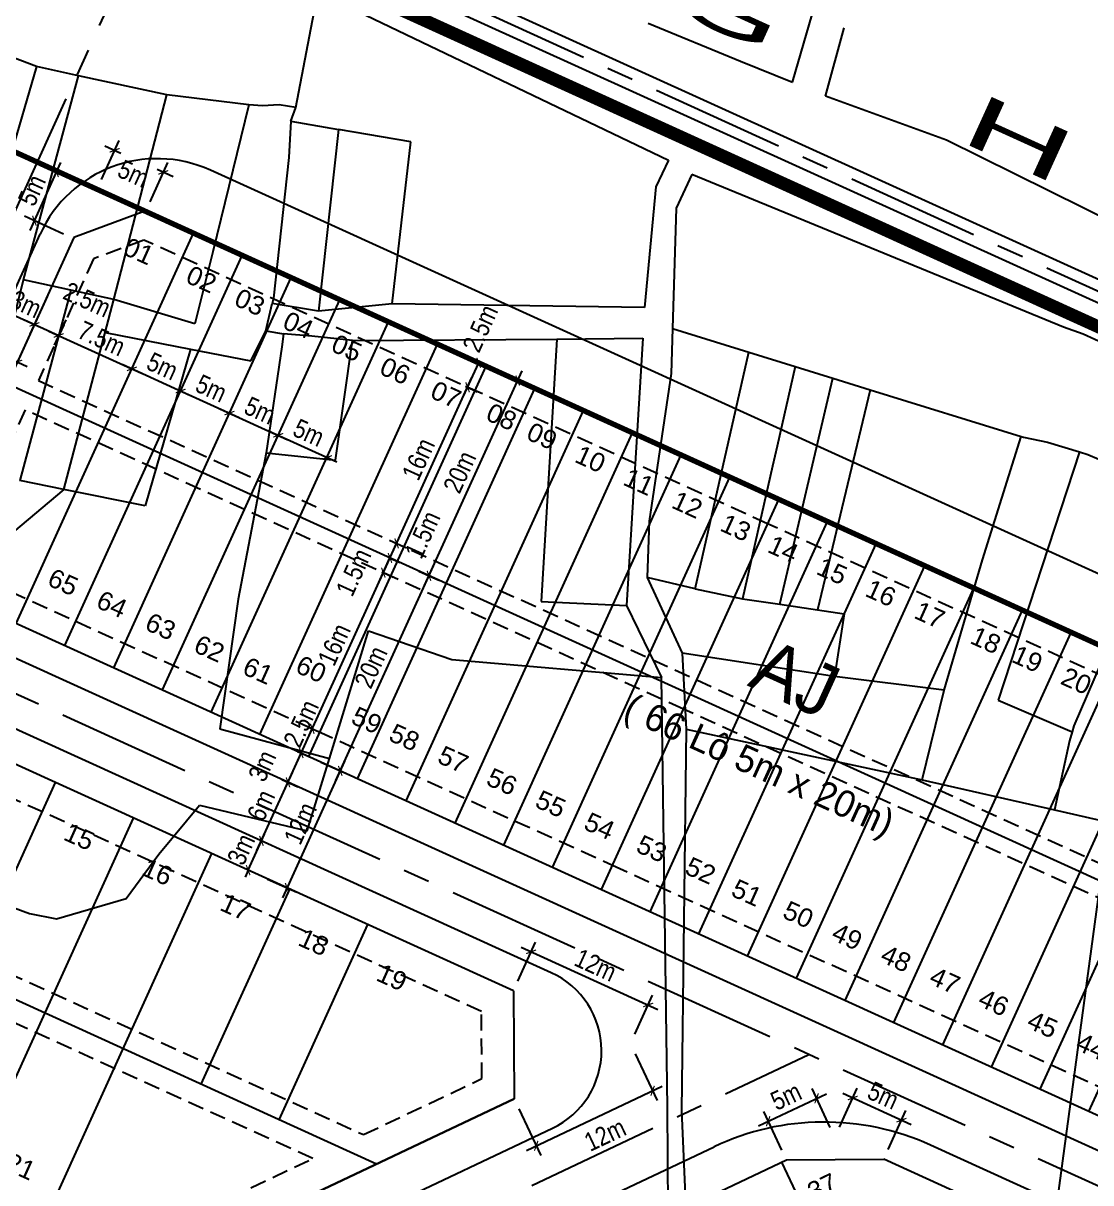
# Model space of a CAD drawing. Extents: x 597165 to 598689, y 1181586 to 1183364.
# Drawn here: x 597878.2 to 597977.8, y 1182947.3 to 1183055.5 of the extents above; entities that cross this region are included whole.
import ezdxf
from ezdxf.enums import TextEntityAlignment as Align

# ---------------------------------------------------------------- set-up
doc = ezdxf.new("R2010")
doc.units = 0
doc.header["$MEASUREMENT"] = 0
for name, pattern in [('CENTER', [2, 1.25, -0.25, 0.25, -0.25]), ('DASHED', [0.75, 0.5, -0.25]), ('LOGIOI', [4, 3, -1])]:
    doc.linetypes.add(name, pattern=pattern)
doc.layers.get('0').update_dxf_attribs({"linetype": 'CONTINUOUS'})
doc.layers.get('DEFPOINTS').update_dxf_attribs({"color": 8, "linetype": 'CONTINUOUS'})
for name, color, linetype in [('CGXD', 3, 'CONTINUOUS'), ('DIM-T', 7, 'CONTINUOUS'), ('DTEXT', 7, 'CONTINUOUS'), ('DTEXT-TENLO', 4, 'CONTINUOUS'), ('MOCRANH', 7, 'CONTINUOUS'), ('NEN-HT', 8, 'CONTINUOUS'), ('NET-LENGOAI', 4, 'CONTINUOUS'), ('NET-LETRONG', 5, 'CONTINUOUS'), ('NET-LO-GIOI-DIEN-GIOI', 7, 'CENTER'), ('NET-PLO', 2, 'CONTINUOUS'), ('NET-TIM', 2, 'CENTER'), ('RANH_QUY_HOACH', 7, 'LOGIOI'), ('RANHGIAODAT', 150, 'LOGIOI'), ('TEXT-SOLO', 7, 'CONTINUOUS')]:
    doc.layers.add(name, color=color, linetype=linetype)
doc.styles.add('AVO', font='VHELVEN.TTF')
doc.styles.add('VHEL-C-R', font='VHELVCN.TTF')
doc.styles.add('VHEL-R', font='VHELVEN.TTF')
doc.styles.add('VTIMES-R', font='VAPTIMN.TTF')
doc.dimstyles.new('TL1000', dxfattribs={"dimscale": 0, "dimtxt": 2, "dimasz": 0.7, "dimexe": 1, "dimexo": 1, "dimgap": 0.5, "dimtad": 1, "dimdec": 1, "dimzin": 12, "dimtxsty": 'VHEL-C-R', "dimblk1": 'ARCHTICK', "dimblk2": 'ARCHTICK', "dimsah": 1, "dimcen": -0.09, "dimdle": 1, "dimclrd": 256, "dimclre": 256, "dimclrt": 256, "dimazin": 3, "dimtfac": 0.005, "dimtdec": 1, "dimtix": 1, "dimtmove": 0, "dimatfit": 3, "dimtolj": 1, "dimtzin": 0})

# ---------------------------------------------------------------- blocks, each defined once
blk = doc.blocks.new('_ARCHTICK')
at = {"color": 0, "linetype": 'BYBLOCK', "const_width": 0.15}
blk.add_lwpolyline([(-0.5, -0.5), (0.5, 0.5)], dxfattribs=at)
blk = doc.blocks.new('*D1016')
at = {"linetype": 'BYBLOCK'}
for p, q in [((597879.89, 1183028.86), (597878.81, 1183026.5)), ((597878.32, 1183027.83), (597881.5, 1183026.38)), ((597882.16, 1183027.83), (597881.09, 1183025.47))]:
    blk.add_line(p, q, dxfattribs=at)
at = {"layer": 'DEFPOINTS', "color": 0, "linetype": 'BYBLOCK'}
for p in [(597880.3, 1183029.77), (597882.58, 1183028.74), (597881.5, 1183026.38)]:
    blk.add_point(p, dxfattribs=at)
at = {"linetype": 'BYBLOCK', "xscale": 0.7, "yscale": 0.7, "zscale": 0.7}
for p, rotation in [((597879.23, 1183027.41), 155.5524836850204), ((597881.5, 1183026.38), 335.5524836850204)]:
    blk.add_blockref('_ARCHTICK', p, dxfattribs=dict(at, rotation=rotation))
at = {"linetype": 'BYBLOCK', "insert": (597884.15, 1183029.72), "char_height": 1.75, "attachment_point": 5, "rotation": 335.5525, "style": 'VHEL-C-R'}
blk.add_mtext('\\A1;2.5m', dxfattribs=at)
blk = doc.blocks.new('*D1015')
at = {"linetype": 'BYBLOCK'}
for p, q in [((597882.16, 1183027.83), (597881.09, 1183025.47)), ((597880.59, 1183026.79), (597889.24, 1183022.86))]:
    blk.add_line(p, q, dxfattribs=at)
at = {"layer": 'DEFPOINTS', "color": 0, "linetype": 'BYBLOCK'}
for p in [(597882.58, 1183028.74), (597888.33, 1183023.27), (597888.33, 1183023.27)]:
    blk.add_point(p, dxfattribs=at)
at = {"linetype": 'BYBLOCK', "xscale": 0.7, "yscale": 0.7, "zscale": 0.7}
for p, rotation in [((597881.5, 1183026.38), 155.5524836850203), ((597888.33, 1183023.27), 335.5524836850204)]:
    blk.add_blockref('_ARCHTICK', p, dxfattribs=dict(at, rotation=rotation))
at = {"linetype": 'BYBLOCK', "insert": (597885.5, 1183026.09), "char_height": 1.75, "attachment_point": 5, "rotation": 335.5525, "style": 'VHEL-C-R'}
blk.add_mtext('\\A1;7.5m', dxfattribs=at)
blk = doc.blocks.new('*D1014')
at = {"linetype": 'BYBLOCK'}
blk.add_line((597887.42, 1183023.69), (597893.79, 1183020.79), dxfattribs=at)
at = {"layer": 'DEFPOINTS', "color": 0, "linetype": 'BYBLOCK'}
for p in [(597888.33, 1183023.27), (597892.88, 1183021.2), (597892.88, 1183021.2)]:
    blk.add_point(p, dxfattribs=at)
at = {"linetype": 'BYBLOCK', "xscale": 0.7, "yscale": 0.7, "zscale": 0.7}
for p, rotation in [((597888.33, 1183023.27), 155.5524836850203), ((597892.88, 1183021.2), 335.5524836850204)]:
    blk.add_blockref('_ARCHTICK', p, dxfattribs=dict(at, rotation=rotation))
at = {"linetype": 'BYBLOCK', "insert": (597891.18, 1183023.51), "char_height": 1.75, "attachment_point": 5, "rotation": 335.5525, "style": 'VHEL-C-R'}
blk.add_mtext('\\A1;5m', dxfattribs=at)
blk = doc.blocks.new('*D1013')
at = {"linetype": 'BYBLOCK'}
blk.add_line((597891.97, 1183021.62), (597898.35, 1183018.72), dxfattribs=at)
at = {"layer": 'DEFPOINTS', "color": 0, "linetype": 'BYBLOCK'}
for p in [(597892.88, 1183021.2), (597897.44, 1183019.14), (597897.44, 1183019.14)]:
    blk.add_point(p, dxfattribs=at)
at = {"linetype": 'BYBLOCK', "xscale": 0.7, "yscale": 0.7, "zscale": 0.7}
for p, rotation in [((597892.88, 1183021.2), 155.5524836850203), ((597897.44, 1183019.14), 335.5524836850204)]:
    blk.add_blockref('_ARCHTICK', p, dxfattribs=dict(at, rotation=rotation))
at = {"linetype": 'BYBLOCK', "insert": (597895.74, 1183021.44), "char_height": 1.75, "attachment_point": 5, "rotation": 335.5525, "style": 'VHEL-C-R'}
blk.add_mtext('\\A1;5m', dxfattribs=at)
blk = doc.blocks.new('*D1012')
at = {"linetype": 'BYBLOCK'}
blk.add_line((597896.53, 1183019.55), (597902.9, 1183016.65), dxfattribs=at)
at = {"layer": 'DEFPOINTS', "color": 0, "linetype": 'BYBLOCK'}
for p in [(597897.44, 1183019.14), (597901.99, 1183017.07), (597901.99, 1183017.07)]:
    blk.add_point(p, dxfattribs=at)
at = {"linetype": 'BYBLOCK', "xscale": 0.7, "yscale": 0.7, "zscale": 0.7}
for p, rotation in [((597897.44, 1183019.14), 155.5524836850203), ((597901.99, 1183017.07), 335.5524836850204)]:
    blk.add_blockref('_ARCHTICK', p, dxfattribs=dict(at, rotation=rotation))
at = {"linetype": 'BYBLOCK', "insert": (597900.29, 1183019.37), "char_height": 1.75, "attachment_point": 5, "rotation": 335.5525, "style": 'VHEL-C-R'}
blk.add_mtext('\\A1;5m', dxfattribs=at)
blk = doc.blocks.new('*D1011')
at = {"linetype": 'BYBLOCK'}
blk.add_line((597901.08, 1183017.48), (597907.45, 1183014.58), dxfattribs=at)
at = {"layer": 'DEFPOINTS', "color": 0, "linetype": 'BYBLOCK'}
for p in [(597901.99, 1183017.07), (597906.54, 1183015), (597906.54, 1183015)]:
    blk.add_point(p, dxfattribs=at)
at = {"linetype": 'BYBLOCK', "xscale": 0.7, "yscale": 0.7, "zscale": 0.7}
for p, rotation in [((597901.99, 1183017.07), 155.5524836850203), ((597906.54, 1183015), 335.5524836850204)]:
    blk.add_blockref('_ARCHTICK', p, dxfattribs=dict(at, rotation=rotation))
at = {"linetype": 'BYBLOCK', "insert": (597904.84, 1183017.3), "char_height": 1.75, "attachment_point": 5, "rotation": 335.5525, "style": 'VHEL-C-R'}
blk.add_mtext('\\A1;5m', dxfattribs=at)
blk = doc.blocks.new('*D891')
at = {"linetype": 'BYBLOCK'}
for p, q in [((597900.42, 1182979.22), (597900.71, 1182979.86)), ((597899.18, 1182976.49), (597900.42, 1182979.22)), ((597899.18, 1182976.49), (597898.89, 1182975.85))]:
    blk.add_line(p, q, dxfattribs=at)
at = {"layer": 'DEFPOINTS', "color": 0, "linetype": 'BYBLOCK'}
for p in [(597900.42, 1182979.22), (597900.42, 1182979.22), (597899.18, 1182976.49)]:
    blk.add_point(p, dxfattribs=at)
at = {"linetype": 'BYBLOCK', "xscale": 0.7, "yscale": 0.7, "zscale": 0.7}
for p, rotation in [((597900.42, 1182979.22), 245.5524836847258), ((597899.18, 1182976.49), 65.55248368472581)]:
    blk.add_blockref('_ARCHTICK', p, dxfattribs=dict(at, rotation=rotation))
at = {"linetype": 'BYBLOCK', "insert": (597898.53, 1182978.43), "char_height": 1.75, "attachment_point": 5, "rotation": 65.5525, "style": 'VHEL-C-R'}
blk.add_mtext('\\A1;3m', dxfattribs=at)
blk = doc.blocks.new('*D890')
at = {"linetype": 'BYBLOCK'}
for p, q in [((597900, 1182978.31), (597903.31, 1182985.59)), ((597902.33, 1182984.94), (597903.81, 1182984.27))]:
    blk.add_line(p, q, dxfattribs=at)
at = {"layer": 'DEFPOINTS', "color": 0, "linetype": 'BYBLOCK'}
for p in [(597901.42, 1182985.36), (597902.9, 1182984.68), (597900.42, 1182979.22)]:
    blk.add_point(p, dxfattribs=at)
at = {"linetype": 'BYBLOCK', "xscale": 0.7, "yscale": 0.7, "zscale": 0.7}
for p, rotation in [((597902.9, 1182984.68), 65.55248368472581), ((597900.42, 1182979.22), 245.5524836847258)]:
    blk.add_blockref('_ARCHTICK', p, dxfattribs=dict(at, rotation=rotation))
at = {"linetype": 'BYBLOCK', "insert": (597900.39, 1182982.53), "char_height": 1.75, "attachment_point": 5, "rotation": 65.5525, "style": 'VHEL-C-R'}
blk.add_mtext('\\A1;6m', dxfattribs=at)
blk = doc.blocks.new('*D889')
at = {"linetype": 'BYBLOCK'}
for p, q in [((597902.49, 1182983.77), (597904.14, 1182987.41)), ((597903.79, 1182987.57), (597905.05, 1182986.99)), ((597902.33, 1182984.94), (597903.81, 1182984.27))]:
    blk.add_line(p, q, dxfattribs=at)
at = {"layer": 'DEFPOINTS', "color": 0, "linetype": 'BYBLOCK'}
for p in [(597902.88, 1182987.98), (597904.14, 1182987.41), (597901.42, 1182985.36)]:
    blk.add_point(p, dxfattribs=at)
at = {"linetype": 'BYBLOCK', "xscale": 0.7, "yscale": 0.7, "zscale": 0.7}
for p, rotation in [((597904.14, 1182987.41), 65.55248368472581), ((597902.9, 1182984.68), 245.5524836847258)]:
    blk.add_blockref('_ARCHTICK', p, dxfattribs=dict(at, rotation=rotation))
at = {"linetype": 'BYBLOCK', "insert": (597900.5, 1182986.22), "char_height": 1.75, "attachment_point": 5, "rotation": 65.5525, "style": 'VHEL-C-R'}
blk.add_mtext('\\A1;3m', dxfattribs=at)
blk = doc.blocks.new('*D888')
at = {"linetype": 'BYBLOCK'}
for p, q in [((597903.73, 1182986.5), (597905.17, 1182989.68)), ((597904.98, 1182989.77), (597906.09, 1182989.27)), ((597903.79, 1182987.57), (597905.05, 1182986.99))]:
    blk.add_line(p, q, dxfattribs=at)
at = {"layer": 'DEFPOINTS', "color": 0, "linetype": 'BYBLOCK'}
for p in [(597904.07, 1182990.19), (597905.17, 1182989.68), (597902.88, 1182987.98)]:
    blk.add_point(p, dxfattribs=at)
at = {"linetype": 'BYBLOCK', "xscale": 0.7, "yscale": 0.7, "zscale": 0.7}
for p, rotation in [((597905.17, 1182989.68), 65.55248368472581), ((597904.14, 1182987.41), 245.5524836847258)]:
    blk.add_blockref('_ARCHTICK', p, dxfattribs=dict(at, rotation=rotation))
at = {"linetype": 'BYBLOCK', "insert": (597904.13, 1182990.16), "char_height": 1.75, "attachment_point": 5, "rotation": 65.5525, "style": 'VHEL-C-R'}
blk.add_mtext('\\A1;2.5m', dxfattribs=at)
blk = doc.blocks.new('*D887')
at = {"linetype": 'BYBLOCK'}
for p, q in [((597904.76, 1182988.77), (597912.21, 1183005.16)), ((597911.65, 1183004.32), (597912.71, 1183003.84)), ((597904.98, 1182989.77), (597906.09, 1182989.27))]:
    blk.add_line(p, q, dxfattribs=at)
at = {"layer": 'DEFPOINTS', "color": 0, "linetype": 'BYBLOCK'}
for p in [(597910.74, 1183004.73), (597911.8, 1183004.25), (597904.07, 1182990.19)]:
    blk.add_point(p, dxfattribs=at)
at = {"linetype": 'BYBLOCK', "xscale": 0.7, "yscale": 0.7, "zscale": 0.7}
for p, rotation in [((597911.8, 1183004.25), 65.55248368472581), ((597905.17, 1182989.68), 245.5524836847258)]:
    blk.add_blockref('_ARCHTICK', p, dxfattribs=dict(at, rotation=rotation))
at = {"linetype": 'BYBLOCK', "insert": (597907.22, 1182997.54), "char_height": 1.75, "attachment_point": 5, "rotation": 65.5525, "style": 'VHEL-C-R'}
blk.add_mtext('\\A1;16m', dxfattribs=at)
blk = doc.blocks.new('*D886')
at = {"linetype": 'BYBLOCK'}
for p, q in [((597911.38, 1183003.34), (597912.42, 1183005.62)), ((597912.32, 1183005.66), (597913.33, 1183005.2)), ((597911.65, 1183004.32), (597912.71, 1183003.84))]:
    blk.add_line(p, q, dxfattribs=at)
at = {"layer": 'DEFPOINTS', "color": 0, "linetype": 'BYBLOCK'}
for p in [(597911.41, 1183006.07), (597912.42, 1183005.62), (597910.74, 1183004.73)]:
    blk.add_point(p, dxfattribs=at)
at = {"linetype": 'BYBLOCK', "xscale": 0.7, "yscale": 0.7, "zscale": 0.7}
for p, rotation in [((597912.42, 1183005.62), 65.55248368472581), ((597911.8, 1183004.25), 245.5524836847258)]:
    blk.add_blockref('_ARCHTICK', p, dxfattribs=dict(at, rotation=rotation))
at = {"linetype": 'BYBLOCK', "insert": (597909.03, 1183004.28), "char_height": 1.75, "attachment_point": 5, "rotation": 65.5525, "style": 'VHEL-C-R'}
blk.add_mtext('\\A1;1.5m', dxfattribs=at)
blk = doc.blocks.new('*D885')
at = {"linetype": 'BYBLOCK'}
for p, q in [((597912, 1183004.71), (597913.04, 1183006.98)), ((597912.79, 1183007.09), (597913.95, 1183006.57)), ((597912.32, 1183005.66), (597913.33, 1183005.2))]:
    blk.add_line(p, q, dxfattribs=at)
at = {"layer": 'DEFPOINTS', "color": 0, "linetype": 'BYBLOCK'}
for p in [(597911.88, 1183007.51), (597913.04, 1183006.98), (597911.41, 1183006.07)]:
    blk.add_point(p, dxfattribs=at)
at = {"linetype": 'BYBLOCK', "xscale": 0.7, "yscale": 0.7, "zscale": 0.7}
for p, rotation in [((597913.04, 1183006.98), 65.55248368472581), ((597912.42, 1183005.62), 245.5524836847258)]:
    blk.add_blockref('_ARCHTICK', p, dxfattribs=dict(at, rotation=rotation))
at = {"linetype": 'BYBLOCK', "insert": (597915.48, 1183007.79), "char_height": 1.75, "attachment_point": 5, "rotation": 65.5525, "style": 'VHEL-C-R'}
blk.add_mtext('\\A1;1.5m', dxfattribs=at)
blk = doc.blocks.new('*D884')
at = {"linetype": 'BYBLOCK'}
for p, q in [((597912.62, 1183006.07), (597920.07, 1183022.46)), ((597919.46, 1183021.64), (597920.57, 1183021.13)), ((597912.79, 1183007.09), (597913.95, 1183006.57))]:
    blk.add_line(p, q, dxfattribs=at)
at = {"layer": 'DEFPOINTS', "color": 0, "linetype": 'BYBLOCK'}
for p in [(597918.55, 1183022.05), (597919.66, 1183021.55), (597911.88, 1183007.51)]:
    blk.add_point(p, dxfattribs=at)
at = {"linetype": 'BYBLOCK', "xscale": 0.7, "yscale": 0.7, "zscale": 0.7}
for p, rotation in [((597919.66, 1183021.55), 65.55248368472581), ((597913.04, 1183006.98), 245.5524836847258)]:
    blk.add_blockref('_ARCHTICK', p, dxfattribs=dict(at, rotation=rotation))
at = {"linetype": 'BYBLOCK', "insert": (597915.08, 1183014.84), "char_height": 1.75, "attachment_point": 5, "rotation": 65.5525, "style": 'VHEL-C-R'}
blk.add_mtext('\\A1;16m', dxfattribs=at)
blk = doc.blocks.new('*D883')
at = {"linetype": 'BYBLOCK'}
for p, q in [((597919.25, 1183020.64), (597920.7, 1183023.83)), ((597920.59, 1183023.87), (597921.61, 1183023.41)), ((597919.46, 1183021.64), (597920.57, 1183021.13))]:
    blk.add_line(p, q, dxfattribs=at)
at = {"layer": 'DEFPOINTS', "color": 0, "linetype": 'BYBLOCK'}
for p in [(597919.68, 1183024.29), (597920.7, 1183023.83), (597918.55, 1183022.05)]:
    blk.add_point(p, dxfattribs=at)
at = {"linetype": 'BYBLOCK', "xscale": 0.7, "yscale": 0.7, "zscale": 0.7}
for p, rotation in [((597920.7, 1183023.83), 65.55248368472581), ((597919.66, 1183021.55), 245.5524836847258)]:
    blk.add_blockref('_ARCHTICK', p, dxfattribs=dict(at, rotation=rotation))
at = {"linetype": 'BYBLOCK', "insert": (597920.86, 1183027.04), "char_height": 1.75, "attachment_point": 5, "rotation": 65.5525, "style": 'VHEL-C-R'}
blk.add_mtext('\\A1;2.5m', dxfattribs=at)
blk = doc.blocks.new('*D882')
at = {"linetype": 'BYBLOCK'}
for p, q in [((597902.41, 1182973.92), (597908.2, 1182986.66)), ((597905.96, 1182986.58), (597908.69, 1182985.34)), ((597901, 1182975.66), (597903.73, 1182974.42))]:
    blk.add_line(p, q, dxfattribs=at)
at = {"layer": 'DEFPOINTS', "color": 0, "linetype": 'BYBLOCK'}
for p in [(597905.05, 1182986.99), (597907.78, 1182985.75), (597900.09, 1182976.07)]:
    blk.add_point(p, dxfattribs=at)
at = {"linetype": 'BYBLOCK', "xscale": 0.7, "yscale": 0.7, "zscale": 0.7}
for p, rotation in [((597907.78, 1182985.75), 65.55248368533101), ((597902.82, 1182974.83), 245.552483685331)]:
    blk.add_blockref('_ARCHTICK', p, dxfattribs=dict(at, rotation=rotation))
at = {"linetype": 'BYBLOCK', "insert": (597904.05, 1182980.86), "char_height": 1.75, "attachment_point": 5, "rotation": 65.5525, "style": 'VHEL-C-R'}
blk.add_mtext('\\A1;12m', dxfattribs=at)
blk = doc.blocks.new('*D881')
at = {"linetype": 'BYBLOCK'}
for p, q in [((597907.37, 1182984.84), (597916.48, 1183004.87)), ((597915.1, 1183004.4), (597916.97, 1183003.54)), ((597905.96, 1182986.58), (597908.69, 1182985.34))]:
    blk.add_line(p, q, dxfattribs=at)
at = {"layer": 'DEFPOINTS', "color": 0, "linetype": 'BYBLOCK'}
for p in [(597914.19, 1183004.81), (597916.06, 1183003.96), (597905.05, 1182986.99)]:
    blk.add_point(p, dxfattribs=at)
at = {"linetype": 'BYBLOCK', "xscale": 0.7, "yscale": 0.7, "zscale": 0.7}
for p, rotation in [((597916.06, 1183003.96), 65.55248368533103), ((597907.78, 1182985.75), 245.552483685331)]:
    blk.add_blockref('_ARCHTICK', p, dxfattribs=dict(at, rotation=rotation))
at = {"linetype": 'BYBLOCK', "insert": (597910.65, 1182995.43), "char_height": 1.75, "attachment_point": 5, "rotation": 65.5525, "style": 'VHEL-C-R'}
blk.add_mtext('\\A1;20m', dxfattribs=at)
blk = doc.blocks.new('*D880')
at = {"linetype": 'BYBLOCK'}
for p, q in [((597915.65, 1183003.05), (597924.75, 1183023.08)), ((597923.21, 1183022.68), (597925.25, 1183021.75)), ((597915.1, 1183004.4), (597916.97, 1183003.54))]:
    blk.add_line(p, q, dxfattribs=at)
at = {"layer": 'DEFPOINTS', "color": 0, "linetype": 'BYBLOCK'}
for p in [(597922.3, 1183023.09), (597924.34, 1183022.17), (597914.19, 1183004.81)]:
    blk.add_point(p, dxfattribs=at)
at = {"linetype": 'BYBLOCK', "xscale": 0.7, "yscale": 0.7, "zscale": 0.7}
for p, rotation in [((597924.34, 1183022.17), 65.55248368533103), ((597916.06, 1183003.96), 245.552483685331)]:
    blk.add_blockref('_ARCHTICK', p, dxfattribs=dict(at, rotation=rotation))
at = {"linetype": 'BYBLOCK', "insert": (597918.93, 1183013.64), "char_height": 1.75, "attachment_point": 5, "rotation": 65.5525, "style": 'VHEL-C-R'}
blk.add_mtext('\\A1;20m', dxfattribs=at)
blk = doc.blocks.new('*D855')
at = {"linetype": 'BYBLOCK'}
for p, q in [((597880.41, 1183030.01), (597878.81, 1183026.5)), ((597876.5, 1183028.65), (597875.86, 1183028.94)), ((597876.5, 1183028.65), (597879.23, 1183027.41)), ((597879.23, 1183027.41), (597879.87, 1183027.12))]:
    blk.add_line(p, q, dxfattribs=at)
at = {"layer": 'DEFPOINTS', "color": 0, "linetype": 'BYBLOCK'}
for p in [(597878.09, 1183032.16), (597880.82, 1183030.92), (597879.23, 1183027.41)]:
    blk.add_point(p, dxfattribs=at)
at = {"linetype": 'BYBLOCK', "xscale": 0.7, "yscale": 0.7, "zscale": 0.7}
for p, rotation in [((597876.5, 1183028.65), 335.5524836861987), ((597879.23, 1183027.41), 155.5524836861987)]:
    blk.add_blockref('_ARCHTICK', p, dxfattribs=dict(at, rotation=rotation))
at = {"linetype": 'BYBLOCK', "insert": (597878.44, 1183029.3), "char_height": 1.75, "attachment_point": 5, "rotation": 335.5525, "style": 'VHEL-C-R'}
blk.add_mtext('\\A1;3m', dxfattribs=at)
blk = doc.blocks.new('*D854')
at = {"linetype": 'BYBLOCK'}
for p, q in [((597869.49, 1183034.98), (597866.3, 1183027.96)), ((597865.8, 1183029.29), (597878.54, 1183023.49)), ((597880.41, 1183030.01), (597877.22, 1183023))]:
    blk.add_line(p, q, dxfattribs=at)
at = {"layer": 'DEFPOINTS', "color": 0, "linetype": 'BYBLOCK'}
for p in [(597869.9, 1183035.89), (597880.82, 1183030.92), (597877.63, 1183023.91)]:
    blk.add_point(p, dxfattribs=at)
at = {"linetype": 'BYBLOCK', "xscale": 0.7, "yscale": 0.7, "zscale": 0.7}
for p, rotation in [((597866.71, 1183028.87), 155.5524836846803), ((597877.63, 1183023.91), 335.5524836846803)]:
    blk.add_blockref('_ARCHTICK', p, dxfattribs=dict(at, rotation=rotation))
at = {"linetype": 'BYBLOCK', "insert": (597872.74, 1183027.64), "char_height": 1.75, "attachment_point": 5, "rotation": 335.5525, "style": 'VHEL-C-R'}
blk.add_mtext('\\A1;12m', dxfattribs=at)
blk = doc.blocks.new('*D547')
at = {"linetype": 'BYBLOCK'}
for p, q in [((597924.35, 1182966.14), (597926.01, 1182969.78)), ((597924.68, 1182969.29), (597937.43, 1182963.49)), ((597935.28, 1182961.17), (597936.93, 1182964.82))]:
    blk.add_line(p, q, dxfattribs=at)
at = {"layer": 'DEFPOINTS', "color": 0, "linetype": 'BYBLOCK'}
for p in [(597923.94, 1182965.23), (597936.52, 1182963.91), (597934.86, 1182960.26)]:
    blk.add_point(p, dxfattribs=at)
at = {"linetype": 'BYBLOCK', "xscale": 0.7, "yscale": 0.7, "zscale": 0.7}
for p, rotation in [((597925.59, 1182968.87), 155.5524836846803), ((597936.52, 1182963.91), 335.5524836846803)]:
    blk.add_blockref('_ARCHTICK', p, dxfattribs=dict(at, rotation=rotation))
at = {"linetype": 'BYBLOCK', "insert": (597931.62, 1182967.64), "char_height": 1.75, "attachment_point": 5, "rotation": 335.5525, "style": 'VHEL-C-R'}
blk.add_mtext('\\A1;12m', dxfattribs=at)
blk = doc.blocks.new('*D546')
at = {"linetype": 'BYBLOCK'}
for p, q in [((597935.29, 1182959.36), (597937.35, 1182954.99)), ((597925.17, 1182950.34), (597937.83, 1182956.32)), ((597924.44, 1182954.23), (597926.5, 1182949.87))]:
    blk.add_line(p, q, dxfattribs=at)
at = {"layer": 'DEFPOINTS', "color": 0, "linetype": 'BYBLOCK'}
for p in [(597934.86, 1182960.26), (597936.93, 1182955.9), (597924.01, 1182955.14)]:
    blk.add_point(p, dxfattribs=at)
at = {"linetype": 'BYBLOCK', "xscale": 0.7, "yscale": 0.7, "zscale": 0.7}
for p, rotation in [((597936.93, 1182955.9), 25.28251725338529), ((597926.07, 1182950.77), 205.2825172533853)]:
    blk.add_blockref('_ARCHTICK', p, dxfattribs=dict(at, rotation=rotation))
at = {"linetype": 'BYBLOCK', "insert": (597932.49, 1182951.81), "char_height": 1.75, "attachment_point": 5, "rotation": 25.2825, "style": 'VHEL-C-R'}
blk.add_mtext('\\A1;12m', dxfattribs=at)
blk = doc.blocks.new('*D539')
at = {"linetype": 'BYBLOCK'}
for p, q in [((597878.82, 1183036.18), (597881.71, 1183042.53)), ((597884.03, 1183040.38), (597880.39, 1183042.04)), ((597881.96, 1183035.84), (597878.32, 1183037.5))]:
    blk.add_line(p, q, dxfattribs=at)
at = {"layer": 'DEFPOINTS', "color": 0, "linetype": 'BYBLOCK'}
for p in [(597881.3, 1183041.62), (597884.94, 1183039.97), (597882.87, 1183035.43)]:
    blk.add_point(p, dxfattribs=at)
at = {"linetype": 'BYBLOCK', "xscale": 0.7, "yscale": 0.7, "zscale": 0.7}
for p, rotation in [((597881.3, 1183041.62), 65.55248368371718), ((597879.23, 1183037.09), 245.5524836837172)]:
    blk.add_blockref('_ARCHTICK', p, dxfattribs=dict(at, rotation=rotation))
at = {"linetype": 'BYBLOCK', "insert": (597879, 1183039.93), "char_height": 1.75, "attachment_point": 5, "rotation": 65.5525, "style": 'VHEL-C-R'}
blk.add_mtext('\\A1;5m', dxfattribs=at)
blk = doc.blocks.new('*D538')
at = {"linetype": 'BYBLOCK'}
for p, q in [((597885.48, 1183040.93), (597887.14, 1183044.57)), ((597885.81, 1183044.07), (597887.3, 1183043.4)), ((597890.02, 1183038.86), (597891.68, 1183042.51)), ((597892.17, 1183041.18), (597890.69, 1183041.86))]:
    blk.add_line(p, q, dxfattribs=at)
at = {"layer": 'DEFPOINTS', "color": 0, "linetype": 'BYBLOCK'}
for p in [(597891.26, 1183041.6), (597885.07, 1183040.02), (597889.61, 1183037.95)]:
    blk.add_point(p, dxfattribs=at)
at = {"linetype": 'BYBLOCK', "xscale": 0.7, "yscale": 0.7, "zscale": 0.7}
for p, rotation in [((597886.72, 1183043.66), 155.5524836852526), ((597891.26, 1183041.6), 335.5524836852527)]:
    blk.add_blockref('_ARCHTICK', p, dxfattribs=dict(at, rotation=rotation))
at = {"linetype": 'BYBLOCK', "insert": (597888.47, 1183041.47), "char_height": 1.75, "attachment_point": 5, "rotation": 335.5525, "style": 'VHEL-C-R'}
blk.add_mtext('\\A1;5m', dxfattribs=at)
blk = doc.blocks.new('*D535')
at = {"linetype": 'BYBLOCK'}
for p, q in [((597954.37, 1182952.5), (597956.02, 1182956.14)), ((597961.07, 1182952.74), (597954.7, 1182955.64)), ((597958.92, 1182950.43), (597960.57, 1182954.07))]:
    blk.add_line(p, q, dxfattribs=at)
at = {"layer": 'DEFPOINTS', "color": 0, "linetype": 'BYBLOCK'}
for p in [(597955.61, 1182955.23), (597953.95, 1182951.59), (597958.5, 1182949.52)]:
    blk.add_point(p, dxfattribs=at)
at = {"linetype": 'BYBLOCK', "xscale": 0.7, "yscale": 0.7, "zscale": 0.7}
for p, rotation in [((597955.61, 1182955.23), 155.5524836831437), ((597960.16, 1182953.16), 335.5524836831437)]:
    blk.add_blockref('_ARCHTICK', p, dxfattribs=dict(at, rotation=rotation))
at = {"linetype": 'BYBLOCK', "insert": (597958.46, 1182955.46), "char_height": 1.75, "attachment_point": 5, "rotation": 335.5525, "style": 'VHEL-C-R'}
blk.add_mtext('\\A1;5m', dxfattribs=at)
blk = doc.blocks.new('*D534')
at = {"linetype": 'BYBLOCK'}
for p, q in [((597946.82, 1182952.64), (597953.15, 1182955.63)), ((597953.52, 1182952.49), (597951.82, 1182956.11)), ((597949, 1182950.35), (597947.3, 1182953.97))]:
    blk.add_line(p, q, dxfattribs=at)
at = {"layer": 'DEFPOINTS', "color": 0, "linetype": 'BYBLOCK'}
for p in [(597952.24, 1182955.2), (597953.95, 1182951.59), (597949.43, 1182949.45)]:
    blk.add_point(p, dxfattribs=at)
at = {"linetype": 'BYBLOCK', "xscale": 0.7, "yscale": 0.7, "zscale": 0.7}
for p, rotation in [((597952.24, 1182955.2), 25.28251725275693), ((597947.72, 1182953.07), 205.282517252757)]:
    blk.add_blockref('_ARCHTICK', p, dxfattribs=dict(at, rotation=rotation))
at = {"linetype": 'BYBLOCK', "insert": (597949.39, 1182955.39), "char_height": 1.75, "attachment_point": 5, "rotation": 25.2825, "style": 'VHEL-C-R'}
blk.add_mtext('\\A1;5m', dxfattribs=at)

msp = doc.modelspace()

# ---------------------------------------------------------------- linework, layer by layer
at = {"layer": 'CGXD', "linetype": 'DASHED', "ltscale": 3}
for points in [[(597947.6676, 1183008.8135), (597889.4381, 1183035.2858), (597884.7563, 1183033.5305), (597879.5978, 1183022.1836), (597941.0458, 1182994.2481), (598032.0799, 1182952.8621), (598038.7016, 1182967.4276)], [(597781.4182, 1183026.7273), (597777.1243, 1183025.1173), (597772.2584, 1183014.4141), (597909.9518, 1182951.8159), (597920.9978, 1182957.0332), (597920.9522, 1182963.2922)], [(597939.8042, 1182991.517), (597878.3562, 1183019.4526), (597873.1977, 1183008.1056), (597874.953, 1183003.4239), (597933.1825, 1182976.9516), (598017.2885, 1182938.7153), (598020.4159, 1182938.738), (598027.0924, 1182941.8915), (598030.8383, 1182950.1311)], [(597770.6029, 1183010.7728), (597765.737, 1183000.0696), (597767.3469, 1182995.7757), (597883.5474, 1182942.9486), (597891.2975, 1182943.005), (597905.2115, 1182949.577)]]:
    msp.add_lwpolyline(points, close=True, dxfattribs=at)
at = {"layer": 'MOCRANH'}
msp.add_lwpolyline([(598297.3967, 1182239.54), (598213.8261, 1182511.342), (598335.1729, 1182835.3919), (598344.6661, 1182860.743), (597547.8605, 1183222.9796), (597536.9709, 1183198.2708), (597494.1637, 1183101.1393), (597439.7212, 1182974.4588), (597407.6696, 1182885.2338), (597394.7271, 1182848.3776), (597374.3757, 1182758.7003), (597340.8217, 1182551.4599), (597340.2111, 1182461.6352), (597341.3721, 1182437.3595)], dxfattribs=at)
msp.add_lwpolyline([(598297.3967, 1182239.54), (598213.8261, 1182511.342), (598335.1729, 1182835.3919), (598344.6661, 1182860.743), (597547.8605, 1183222.9796), (597536.9709, 1183198.2708), (597494.1637, 1183101.1393), (597439.7212, 1182974.4588), (597407.6696, 1182885.2338), (597394.7271, 1182848.3776), (597374.3757, 1182758.7003), (597340.8217, 1182551.4599), (597340.2111, 1182461.6352), (597341.3721, 1182437.3595)], dxfattribs=at)
at = {"layer": 'NEN-HT', "linetype": 'CONTINUOUS'}
for p, q in [((597903.62, 1183047.64), (597905.68, 1183058.43)), ((597905.68, 1183058.43), (597938.41, 1183042.73)), ((597949.99, 1183050.02), (597951.82, 1183056.34)), ((597936.51, 1183055.53), (597945.13, 1183051.96)), ((597953.06, 1183048.7), (597954.81, 1183055.07)), ((597879.43, 1183051.47), (597873.92, 1183053.57)), ((597945.13, 1183051.96), (597949.99, 1183050.02)), ((597879.43, 1183051.47), (597876.92, 1183042.84)), ((597883.34, 1183050.6), (597879.43, 1183051.47)), ((597878.22, 1183031.57), (597883.34, 1183050.6)), ((597891.6, 1183048.82), (597883.34, 1183050.6)), ((597886.65, 1183029.75), (597891.6, 1183048.82)), ((597899.26, 1183047.9), (597891.6, 1183048.82)), ((597964.35, 1183044.59), (597953.06, 1183048.7)), ((597899.26, 1183047.9), (597895.9, 1183034.18)), ((597900.51, 1183047.8), (597899.26, 1183047.9)), ((597902.08, 1183047.9), (597900.51, 1183047.8)), ((597903.62, 1183047.64), (597902.08, 1183047.9)), ((597903.18, 1183046.38), (597903.62, 1183047.64)), ((597903.18, 1183046.38), (597902.99, 1183042.98)), ((597903.18, 1183046.38), (597907.62, 1183045.61)), ((597907.62, 1183045.61), (597905.76, 1183028.66)), ((597914.38, 1183044.44), (597907.62, 1183045.61)), ((597912.61, 1183029.32), (597914.38, 1183044.44)), ((598009.26, 1183022.37), (597964.35, 1183044.59)), ((597902.99, 1183042.98), (597901.55, 1183029.85)), ((597938.41, 1183042.73), (597937.22, 1183040.24)), ((597940.6, 1183041.39), (597939.14, 1183038.26)), ((597975.3, 1183027.17), (597940.6, 1183041.39)), ((597937.22, 1183040.24), (597936.18, 1183028.98)), ((597939.14, 1183038.26), (597938.79, 1183027.03)), ((597895.9, 1183034.18), (597894.2, 1183027.46)), ((597873.76, 1183013.68), (597878.22, 1183031.57)), ((597882.62, 1183030.6), (597878.22, 1183031.57)), ((597882.62, 1183030.6), (597877.86, 1183012.85)), ((597886.65, 1183029.75), (597882.62, 1183030.6)), ((597885.83, 1183026.66), (597886.65, 1183029.75)), ((597894.2, 1183027.46), (597886.65, 1183029.75)), ((597900.84, 1183026.81), (597901.43, 1183029.35)), ((597901.55, 1183029.85), (597901.43, 1183029.35)), ((597905.76, 1183028.66), (597901.43, 1183029.35)), ((597912.61, 1183029.32), (597905.76, 1183028.66)), ((597936.18, 1183028.98), (597912.61, 1183029.32)), ((597938.79, 1183027.03), (597938.66, 1183022.83)), ((597938.79, 1183027.03), (597945.92, 1183024.82)), ((597977.11, 1183026.51), (597975.3, 1183027.17)), ((597881.97, 1183012.02), (597885.83, 1183026.66)), ((597885.83, 1183026.66), (597893.79, 1183025.11)), ((597899.44, 1183024.01), (597900.84, 1183026.81)), ((597900.84, 1183026.81), (597902.47, 1183026.54)), ((597902.47, 1183026.54), (597902.33, 1183025.32)), ((597905.13, 1183026.32), (597902.47, 1183026.54)), ((597908.93, 1183025.9), (597905.13, 1183026.32)), ((597907.33, 1183014.74), (597908.93, 1183025.9)), ((597908.93, 1183025.9), (597928, 1183026.05)), ((597928, 1183026.05), (597926.52, 1183001.56)), ((597928, 1183026.05), (597936.01, 1183026.13)), ((597936.01, 1183026.13), (597934.51, 1183001.17)), ((598007.63, 1183012.35), (597977.11, 1183026.51)), ((597893.79, 1183025.11), (597889.58, 1183010.48)), ((597893.79, 1183025.11), (597899.44, 1183024.01)), ((597902.33, 1183025.32), (597900.87, 1183015.43)), ((597940.92, 1183002.74), (597945.92, 1183024.82)), ((597945.92, 1183024.82), (597950.24, 1183023.49)), ((597938.66, 1183022.83), (597936.61, 1183009.05)), ((597950.24, 1183023.49), (597948.55, 1183016.06)), ((597950.24, 1183023.49), (597953.76, 1183022.4)), ((597948.8, 1183001.3), (597953.76, 1183022.4)), ((597953.76, 1183022.4), (597957.25, 1183021.32)), ((597957.25, 1183021.32), (597952.31, 1183000.78)), ((597957.25, 1183021.32), (597971.34, 1183016.96)), ((597967.74, 1183005.45), (597971.34, 1183016.96)), ((597971.34, 1183016.96), (597971.56, 1183016.89)), ((597971.56, 1183016.89), (597973.8, 1183016.43)), ((597973.8, 1183016.43), (597976.78, 1183015.51)), ((597900.87, 1183015.43), (597898.26, 1183001.78)), ((597900.87, 1183015.43), (597907.33, 1183014.74)), ((597948.55, 1183016.06), (597948.12, 1183014.18)), ((597976.78, 1183015.51), (597969.2, 1182992.36)), ((597976.78, 1183015.51), (597977.57, 1183015.26)), ((597977.57, 1183015.26), (597978.59, 1183014.85)), ((597948.12, 1183014.18), (597945.32, 1183001.82)), ((597881.97, 1183012.02), (597877.86, 1183012.85)), ((597881.97, 1183012.02), (597877.28, 1183008.06)), ((597889.58, 1183010.48), (597881.97, 1183012.02)), ((597936.61, 1183009.05), (597936.43, 1183003.8)), ((597964.14, 1182993.28), (597967.74, 1183005.45)), ((597940.92, 1183002.74), (597936.43, 1183003.8)), ((597936.43, 1183003.8), (597939.68, 1182996.74)), ((597940.92, 1183002.74), (597945.32, 1183001.82)), ((597898.26, 1183001.78), (597896.53, 1182989.68)), ((597926.52, 1183001.56), (597934.51, 1183001.17)), ((597934.51, 1183001.17), (597937.75, 1182994.48)), ((597945.32, 1183001.82), (597948.8, 1183001.3)), ((597948.8, 1183001.3), (597952.31, 1183000.78)), ((597952.31, 1183000.78), (597954.81, 1183000.4)), ((597954.81, 1183000.4), (597953.92, 1182994.55)), ((597906.76, 1182986.91), (597910.41, 1182998.82)), ((597910.41, 1182998.82), (597918.2, 1182996.14)), ((597953.92, 1182994.55), (597939.68, 1182996.74)), ((597939.68, 1182996.74), (597940.08, 1182989.63)), ((597918.2, 1182996.14), (597937.75, 1182994.48)), ((597978.8, 1182995.86), (597976.26, 1182989.96)), ((597938.32, 1182954.34), (597937.75, 1182994.48)), ((597964.14, 1182993.28), (597953.92, 1182994.55)), ((597962.08, 1182984.92), (597964.14, 1182993.28)), ((597969.2, 1182992.36), (597976.09, 1182989.39)), ((597896.53, 1182989.68), (597906.76, 1182986.91)), ((597940.08, 1182989.63), (597939.63, 1182954.06)), ((597940.08, 1182989.63), (597962.08, 1182984.92)), ((597976.09, 1182989.39), (597975.85, 1182988.56)), ((597976.26, 1182989.96), (597976.09, 1182989.39)), ((597975.85, 1182988.56), (597974.44, 1182982.11)), ((597904.7, 1182980.16), (597906.76, 1182986.91)), ((597962.08, 1182984.92), (597974.44, 1182982.11)), ((597890.86, 1182977.98), (597894.65, 1182982.56)), ((597894.65, 1182982.56), (597904.7, 1182980.16)), ((597974.44, 1182982.11), (597979.49, 1182980.96)), ((597887.78, 1182973.83), (597890.86, 1182977.98)), ((597866.44, 1182976.99), (597878.76, 1182972.44)), ((597972.97, 1182932.73), (597978.67, 1182974.91)), ((597881.28, 1182971.94), (597887.78, 1182973.83)), ((597878.76, 1182972.44), (597881.28, 1182971.94)), ((597938.42, 1182937.61), (597938.32, 1182954.34)), ((597939.63, 1182954.06), (597940.37, 1182937.59))]:
    msp.add_line(p, q, dxfattribs=at)
at = {"layer": 'NET-LENGOAI', "ltscale": 20}
for p, q in [((598100.0359, 1182976.3472), (597766.1838, 1183128.1232)), ((598099.2082, 1182974.5265), (597765.3561, 1183126.3025)), ((598061.8535, 1182966.2435), (597895.6561, 1183041.8002)), ((597867.7638, 1183009.4426), (597879.7657, 1183035.8424)), ((597927.4754, 1182966.9176), (597782.7701, 1183032.7036)), ((598009.3744, 1182936.2756), (597871.7356, 1182998.849)), ((597898.734, 1182938.776), (597927.5812, 1182952.4012)), ((597784.4999, 1182875.9729), (597942.6773, 1182950.684)), ((597996.6749, 1182935.4581), (597962.8599, 1182950.8311))]:
    msp.add_line(p, q, dxfattribs=at)
for centre, radius, start, end in [((597890.6898, 1183030.8761), 12, 65.552484, 155.552484), ((597924.1645, 1182959.6349), 8, 295.282517, 65.552484), ((597952.9273, 1182928.9829), 24, 65.552484, 115.282517)]:
    msp.add_arc(centre, radius, start, end, dxfattribs=at)
at = {"layer": 'NET-LETRONG'}
for p, q in [((597889.5301, 1183037.9902), (597882.909, 1183035.5078)), ((598039.7363, 1182969.7034), (597889.5301, 1183037.9902)), ((597882.909, 1183035.5078), (597870.4933, 1183008.1976)), ((597872.9757, 1183001.5766), (598011.3431, 1182938.6719)), ((597923.9381, 1182965.2302), (597924.0117, 1182955.1389)), ((597891.9807, 1182940.0099), (597924.0117, 1182955.1389)), ((597924.0117, 1182955.1389), (597891.9807, 1182940.0099)), ((597903.7559, 1182927.8767), (597949.4307, 1182949.45))]:
    msp.add_line(p, q, dxfattribs=at)
at = {"layer": 'NET-LETRONG', "ltscale": 20}
for p, q in [((597923.9381, 1182965.2302), (597781.5285, 1183029.9726)), ((597949.4307, 1182949.45), (597958.5035, 1182949.5161)), ((597990.7515, 1182934.8555), (597958.5035, 1182949.5161))]:
    msp.add_line(p, q, dxfattribs=at)
at = {"layer": 'NET-LO-GIOI-DIEN-GIOI', "color": 5, "ltscale": 20, "const_width": 0.5}
msp.add_lwpolyline([(598343.4983, 1182831.6111), (597399.4473, 1183260.796)], dxfattribs=at)
at = {"layer": 'NET-PLO'}
for p, q in [((597877.5274, 1182999.5073), (597894.0818, 1183035.9209)), ((597882.0791, 1182997.438), (597898.6335, 1183033.8516)), ((597886.6308, 1182995.3687), (597903.1852, 1183031.7823)), ((597891.1825, 1182993.2994), (597907.7369, 1183029.713)), ((597895.7342, 1182991.2301), (597912.2886, 1183027.6437)), ((597900.2859, 1182989.1608), (597916.8403, 1183025.5744)), ((597904.8376, 1182987.0915), (597921.392, 1183023.5051)), ((597909.3893, 1182985.0222), (597925.9437, 1183021.4358)), ((597913.941, 1182982.9529), (597930.4954, 1183019.3666)), ((597918.4927, 1182980.8836), (597935.0471, 1183017.2973)), ((597923.0444, 1182978.8143), (597939.5988, 1183015.228)), ((597911.1609, 1182949.0692), (597768.6996, 1183013.835)), ((597927.5961, 1182976.745), (597944.1505, 1183013.1587)), ((597932.1478, 1182974.6757), (597948.7022, 1183011.0894)), ((597936.6995, 1182972.6064), (597953.2539, 1183009.0201)), ((597941.2512, 1182970.5371), (597957.8056, 1183006.9508)), ((597945.8029, 1182968.4678), (597962.3573, 1183004.8815)), ((597950.3546, 1182966.3985), (597966.909, 1183002.8122)), ((597954.9063, 1182964.3292), (597971.4607, 1183000.7429)), ((597959.458, 1182962.2599), (597976.0124, 1182998.6736)), ((597964.0097, 1182960.1906), (597980.5641, 1182996.6043)), ((597968.5614, 1182958.1214), (597985.1158, 1182994.535)), ((597973.1132, 1182956.0521), (597989.6675, 1182992.4657)), ((597977.6649, 1182953.9828), (597994.2192, 1182990.3964)), ((597864.6565, 1182948.2413), (597881.2108, 1182984.6549)), ((597871.9392, 1182944.9304), (597888.4936, 1182981.3441)), ((597879.2219, 1182941.6196), (597895.7763, 1182978.0332)), ((597894.7818, 1182956.5155), (597903.059, 1182974.7223)), ((597902.0645, 1182953.2046), (597910.3417, 1182971.4114)), ((597948.9665, 1182949.2308), (597966.0498, 1182913.0623))]:
    msp.add_line(p, q, dxfattribs=at)
msp.add_lwpolyline([(598031.4591, 1182951.4966), (597940.425, 1182992.8825), (597876.7012, 1183021.8527)], dxfattribs=at)
at = {"layer": 'NET-TIM', "ltscale": 10}
for p, q in [((598148.9609, 1182953.0064), (597411.5966, 1183288.2274)), ((597860.4803, 1183000.6704), (597891.9336, 1183069.8563)), ((598020.7169, 1182927.8236), (597718.4012, 1183065.2625)), ((597636.309, 1182810.4024), (597951.5174, 1182959.2831))]:
    msp.add_line(p, q, dxfattribs=at)
at = {"layer": 'RANH_QUY_HOACH', "color": 1, "linetype": 'DASHED', "ltscale": 20, "const_width": 1.2, "flags": 128}
msp.add_lwpolyline([(598213.8261, 1182511.342), (598335.1729, 1182835.3919), (598344.6661, 1182860.743), (597547.8605, 1183222.9796), (597536.9709, 1183198.2708), (597494.1637, 1183101.1393), (597439.7212, 1182974.4588), (597407.6696, 1182885.2338), (597394.7271, 1182848.3776), (597374.3757, 1182758.7003), (597340.8217, 1182551.4599), (597340.2111, 1182461.6352), (597341.3721, 1182437.3595), (597345.3594, 1182366.2568), (597347.4489, 1182325.7368), (597346.6708, 1182267.2097), (597396.7196, 1181936.6184), (597442.3642, 1181957.8696), (597465.633, 1181971.3486), (597501.0995, 1181986.0417), (597656.5869, 1182038.5657), (597738.2962, 1182063.5406), (597807.4868, 1182085.32), (597867.7896, 1182104.3029), (597882.6286, 1182108.9741), (597915.464, 1182119.3104), (597990.1043, 1182142.8066), (598023.5178, 1182153.3249), (598090.3046, 1182174.3489), (598179.3376, 1182202.3758), (598297.3967, 1182239.54)], close=True, dxfattribs=at)
at = {"layer": 'RANH_QUY_HOACH', "color": 1, "linetype": 'CONTINUOUS', "ltscale": 20, "flags": 128}
msp.add_lwpolyline([(598297.3967, 1182239.54), (598213.8261, 1182511.342), (598335.1729, 1182835.3919), (598344.6661, 1182860.743), (597547.8605, 1183222.9796), (597536.9709, 1183198.2708), (597494.1637, 1183101.1393), (597439.7212, 1182974.4588), (597407.6696, 1182885.2338), (597394.7271, 1182848.3776), (597374.3757, 1182758.7003), (597340.8217, 1182551.4599), (597340.2111, 1182461.6352), (597341.3721, 1182437.3595)], dxfattribs=at)
at = {"layer": 'RANHGIAODAT', "color": 160, "linetype": 'CONTINUOUS', "ltscale": 2.5}
msp.add_lwpolyline([(598293.6241, 1182251.8099), (598213.8261, 1182511.342), (598335.1729, 1182835.3919), (598335.1729, 1182835.3919), (598335.1729, 1182835.3919), (598335.1729, 1182835.3919), (597536.9709, 1183198.2708), (597536.9709, 1183198.2708), (597536.9709, 1183198.2708), (597536.9709, 1183198.2708), (597536.9709, 1183198.2708), (597536.9709, 1183198.2708), (597536.9709, 1183198.2708), (597536.9709, 1183198.2708), (597536.9709, 1183198.2708), (597494.1637, 1183101.1393), (597439.7212, 1182974.4588), (597407.6696, 1182885.2338), (597394.7271, 1182848.3776), (597374.3757, 1182758.7003), (597340.8217, 1182551.4599), (597340.2111, 1182461.6352), (597341.3721, 1182437.3595)], dxfattribs=at)

# ---------------------------------------------------------------- texts
at = {"layer": 'DTEXT', "style": 'VHEL-R', "width": 2}
msp.add_text('T     R     Ò     N     H                Q     U     A     N     G                N     G     H     Ò', height=5, rotation=335.552484, dxfattribs=at).set_placement((597783.5322, 1183127.2763), align=Align.CENTER)
at = {"layer": 'DTEXT-TENLO', "style": 'VTIMES-R'}
for s, height, p in [('AJ', 5, (597949.2473, 1182992.1224)), ('( 66 Loâ 5m x 20m)', 2.5, (597946.3856, 1182985.1769))]:
    msp.add_text(s, height=height, rotation=335.552484, dxfattribs=at).set_placement(p, align=Align.CENTER)
at = {"layer": 'TEXT-SOLO', "color": 3, "style": 'AVO'}
for s, rotation, p in [('01', 335.786661, (597888.6189, 1183033.4438)), ('02', 335.552484, (597894.4626, 1183030.8253)), ('03', 335.552484, (597898.9839, 1183028.6904)), ('04', 335.552484, (597903.5052, 1183026.5554)), ('05', 335.552484, (597908.0265, 1183024.4205)), ('06', 335.552484, (597912.5478, 1183022.2856)), ('07', 335.552484, (597917.2884, 1183020.0665)), ('08', 335.552484, (597922.475, 1183017.9947)), ('09', 335.552484, (597926.2553, 1183016.1967)), ('10', 335.552484, (597930.7765, 1183014.0617)), ('11', 335.552484, (597935.2978, 1183011.9268)), ('12', 335.552484, (597939.8191, 1183009.7919)), ('13', 335.552484, (597944.3404, 1183007.6569)), ('14', 335.786661, (597948.7695, 1183005.6582)), ('15', 335.786661, (597953.3296, 1183003.6076)), ('65', 335.786661, (597881.5545, 1183002.5717)), ('16', 335.786661, (597957.8897, 1183001.5569)), ('64', 335.786661, (597886.1062, 1183000.5024)), ('17', 335.786661, (597962.4499, 1182999.5062)), ('63', 335.786661, (597890.6579, 1182998.4331)), ('18', 335.786661, (597967.6832, 1182997.1528)), ('62', 335.786661, (597895.2096, 1182996.3638)), ('19', 335.786661, (597971.5701, 1182995.4049)), ('61', 335.786661, (597899.7613, 1182994.2945)), ('60', 335.786661, (597904.7114, 1182994.4497)), ('20', 335.786661, (597976.1302, 1182993.3542)), ('59', 335.786661, (597909.9006, 1182989.6804)), ('58', 335.786661, (597913.4164, 1182988.0866)), ('57', 335.786661, (597917.9681, 1182986.0173)), ('56', 335.786661, (597922.5198, 1182983.948)), ('55', 335.786661, (597927.0715, 1182981.8787)), ('54', 335.786661, (597931.6232, 1182979.8094)), ('15', 335.786661, (597883.0634, 1182978.815)), ('53', 335.786661, (597936.5022, 1182977.6995)), ('16', 335.786661, (597890.3596, 1182975.5339)), ('52', 335.786661, (597941.0623, 1182975.6488)), ('51', 335.786661, (597945.3782, 1182973.5819)), ('17', 335.786661, (597897.6558, 1182972.2529)), ('50', 335.786661, (597950.1826, 1182971.5475)), ('18', 335.786661, (597904.952, 1182968.9718)), ('49', 335.786661, (597954.7427, 1182969.4968)), ('48', 335.786661, (597959.3028, 1182967.4461)), ('19', 335.786661, (597912.2482, 1182965.6907)), ('47', 335.786661, (597963.863, 1182965.3955)), ('46', 335.786661, (597968.4231, 1182963.3448)), ('45', 335.786661, (597972.9832, 1182961.2941)), ('44', 335.786661, (597977.5433, 1182959.2434)), ('21', 335.786661, (597877.5736, 1182948.0447)), ('37', 25.516695, (597953.1407, 1182946.1382))]:
    msp.add_text(s, height=1.75, rotation=rotation, dxfattribs=at).set_placement(p, align=Align.CENTER)

# ---------------------------------------------------------------- dimensions: what is measured, and where the dimension line sits
at = {"layer": 'DIM-T'}
for base, p1, p2, angle, picture, middle in [((597891.2641, 1183041.5959), (597885.0694, 1183040.0181), (597889.6086, 1183037.9545), 335.552484, '*D538', (597888.4663, 1183041.466)), ((597936.9252, 1182955.8961), (597924.0117, 1182955.1389), (597934.8622, 1182960.2639), 25.282517, '*D546', (597932.4854, 1182951.8134))]:
    dim = msp.add_linear_dim(base=base, p1=p1, p2=p2, angle=angle, dimstyle='TL1000', override={"dimscale": 1, "dimtxt": 1.75, "dimpost": 'm'}, dxfattribs=at)
    dim.commit()
    dim.dimension.update_dxf_attribs({"geometry": picture, "text_midpoint": middle, "dimtype": 161})
for p1, p2, distance, picture, middle in [((597882.874, 1183035.4306), (597884.937, 1183039.9685), 4, '*D539', (597878.9954, 1183039.9318)), ((597869.8989, 1183035.8855), (597880.823, 1183030.9192), -7.7041, '*D854', (597872.7416, 1183027.6407)), ((597923.9381, 1182965.2302), (597934.8622, 1182960.2639), 4, '*D547', (597931.6247, 1182967.6402)), ((597949.4307, 1182949.45), (597953.9517, 1182951.5854), 4, '*D534', (597949.3877, 1182955.3947)), ((597958.5035, 1182949.5161), (597953.9517, 1182951.5854), -4, '*D535', (597958.4598, 1182955.4609))]:
    dim = msp.add_aligned_dim(p1=p1, p2=p2, distance=distance, dimstyle='TL1000', override={"dimscale": 1, "dimtxt": 1.75, "dimpost": 'm'}, dxfattribs=at)
    dim.commit()
    dim.dimension.update_dxf_attribs({"geometry": picture, "text_midpoint": middle})
dim = msp.add_linear_dim(base=(597879.2288, 1183027.4125), p1=(597878.092, 1183032.1608), p2=(597880.823, 1183030.9192), angle=335.552484, dimstyle='TL1000', override={"dimscale": 1, "dimtxt": 1.75, "dimpost": 'm', "dimse1": 1}, dxfattribs=at)
dim.commit()
dim.dimension.update_dxf_attribs({"geometry": '*D855', "text_midpoint": (597878.44, 1183029.302)})
at = {"layer": 'DIM-T', "color": 1}
for base, p1, p2, angle, override, picture, middle, dimtype in [((597881.5046, 1183026.3779), (597880.3011, 1183029.7712), (597882.5769, 1183028.7365), 335.552484, {"dimscale": 1, "dimtxt": 1.75, "dimdsep": 46, "dimpost": 'm'}, '*D1016', (597884.1536, 1183029.7203), 161), ((597920.696, 1183023.8256), (597918.5528, 1183022.0497), (597919.6772, 1183024.2888), 245.552484, {"dimscale": 1, "dimtxt": 1.75, "dimasz": 0.7, "dimdsep": 46, "dimpost": 'm'}, '*D883', (597920.862, 1183027.0362), 160), ((597913.0381, 1183006.981), (597911.412, 1183006.0724), (597911.8815, 1183007.5067), 245.552484, {"dimscale": 1, "dimtxt": 1.75, "dimasz": 0.7, "dimdsep": 46, "dimpost": 'm'}, '*D885', (597915.4761, 1183007.793), 160), ((597912.4173, 1183005.6154), (597910.7356, 1183004.7322), (597911.412, 1183006.0724), 245.552484, {"dimscale": 1, "dimtxt": 1.75, "dimasz": 0.7, "dimdsep": 46, "dimpost": 'm'}, '*D886', (597909.0311, 1183004.2769), 160), ((597905.1747, 1182989.6845), (597902.8781, 1182987.9823), (597904.0677, 1182990.1877), 245.552484, {"dimscale": 1, "dimtxt": 1.75, "dimasz": 0.7, "dimdsep": 46, "dimpost": 'm'}, '*D888', (597904.1347, 1182990.1573), 160), ((597904.1401, 1182987.4086), (597901.4152, 1182985.356), (597902.8781, 1182987.9823), 245.552484, {"dimscale": 1, "dimtxt": 1.75, "dimasz": 0.7, "dimdsep": 46, "dimpost": 'm'}, '*D889', (597900.4992, 1182986.2246), 160)]:
    dim = msp.add_linear_dim(base=base, p1=p1, p2=p2, angle=angle, dimstyle='TL1000', override=override, dxfattribs=at)
    dim.commit()
    dim.dimension.update_dxf_attribs({"geometry": picture, "text_midpoint": middle, "dimtype": dimtype})
for base, p1, p2, angle, override, picture, middle in [((597888.3322, 1183023.2739), (597882.5769, 1183028.7365), (597888.3322, 1183023.2739), 155.552484, {"dimscale": 1, "dimtxt": 1.75, "dimdsep": 46, "dimpost": 'm'}, '*D1015', (597885.4952, 1183026.0946)), ((597892.8839, 1183021.2046), (597888.3322, 1183023.2739), (597892.8839, 1183021.2046), 155.552484, {"dimscale": 1, "dimtxt": 1.75, "dimdsep": 46, "dimpost": 'm'}, '*D1014', (597891.1848, 1183023.508)), ((597897.4356, 1183019.1353), (597892.8839, 1183021.2046), (597897.4356, 1183019.1353), 155.552484, {"dimscale": 1, "dimtxt": 1.75, "dimdsep": 46, "dimpost": 'm'}, '*D1013', (597895.7365, 1183021.4387)), ((597924.3386, 1183022.1656), (597914.1905, 1183004.8093), (597922.3023, 1183023.0913), 245.552484, {"dimscale": 1, "dimtxt": 1.75, "dimasz": 0.7, "dimdsep": 46, "dimpost": 'm'}, '*D880', (597918.9313, 1183013.6389)), ((597919.6598, 1183021.5464), (597911.8815, 1183007.5067), (597918.5528, 1183022.0497), 245.552484, {"dimscale": 1, "dimtxt": 1.75, "dimasz": 0.7, "dimdsep": 46, "dimpost": 'm'}, '*D884', (597915.0802, 1183014.8405)), ((597901.9873, 1183017.0661), (597897.4356, 1183019.1353), (597901.9873, 1183017.0661), 155.552484, {"dimscale": 1, "dimtxt": 1.75, "dimdsep": 46, "dimpost": 'm'}, '*D1012', (597900.2882, 1183019.3694)), ((597906.539, 1183014.9968), (597901.9873, 1183017.0661), (597906.539, 1183014.9968), 155.552484, {"dimscale": 1, "dimtxt": 1.75, "dimdsep": 46, "dimpost": 'm'}, '*D1011', (597904.8399, 1183017.3001)), ((597911.7965, 1183004.2499), (597904.0677, 1182990.1877), (597910.7356, 1183004.7322), 245.552484, {"dimscale": 1, "dimtxt": 1.75, "dimasz": 0.7, "dimdsep": 46, "dimpost": 'm'}, '*D887', (597907.2169, 1182997.544)), ((597916.0614, 1183003.9588), (597905.0504, 1182986.9948), (597914.1905, 1183004.8093), 245.552484, {"dimscale": 1, "dimtxt": 1.75, "dimasz": 0.7, "dimdsep": 46, "dimpost": 'm'}, '*D881', (597910.6541, 1182995.4321)), ((597902.9, 1182984.681), (597900.4169, 1182979.2189), (597901.4152, 1182985.356), 245.552484, {"dimscale": 1, "dimtxt": 1.75, "dimasz": 0.7, "dimdsep": 46, "dimpost": 'm'}, '*D890', (597900.3897, 1182982.5267))]:
    dim = msp.add_linear_dim(base=base, p1=p1, p2=p2, angle=angle, dimstyle='TL1000', override=override, dxfattribs=at)
    dim.commit()
    dim.dimension.update_dxf_attribs({"geometry": picture, "text_midpoint": middle})
for p1, p2, distance, picture, middle in [((597900.0856, 1182976.0741), (597905.0504, 1182986.9948), -3.003, '*D882', (597904.0501, 1182980.8606)), ((597899.1753, 1182976.4879), (597900.4169, 1182979.2189), 0, '*D891', (597898.5274, 1182978.4302))]:
    dim = msp.add_aligned_dim(p1=p1, p2=p2, distance=distance, dimstyle='TL1000', override={"dimscale": 1, "dimtxt": 1.75, "dimasz": 0.7, "dimdsep": 46, "dimpost": 'm'}, dxfattribs=at)
    dim.commit()
    dim.dimension.update_dxf_attribs({"geometry": picture, "text_midpoint": middle})

doc.saveas('drawing.dxf')
